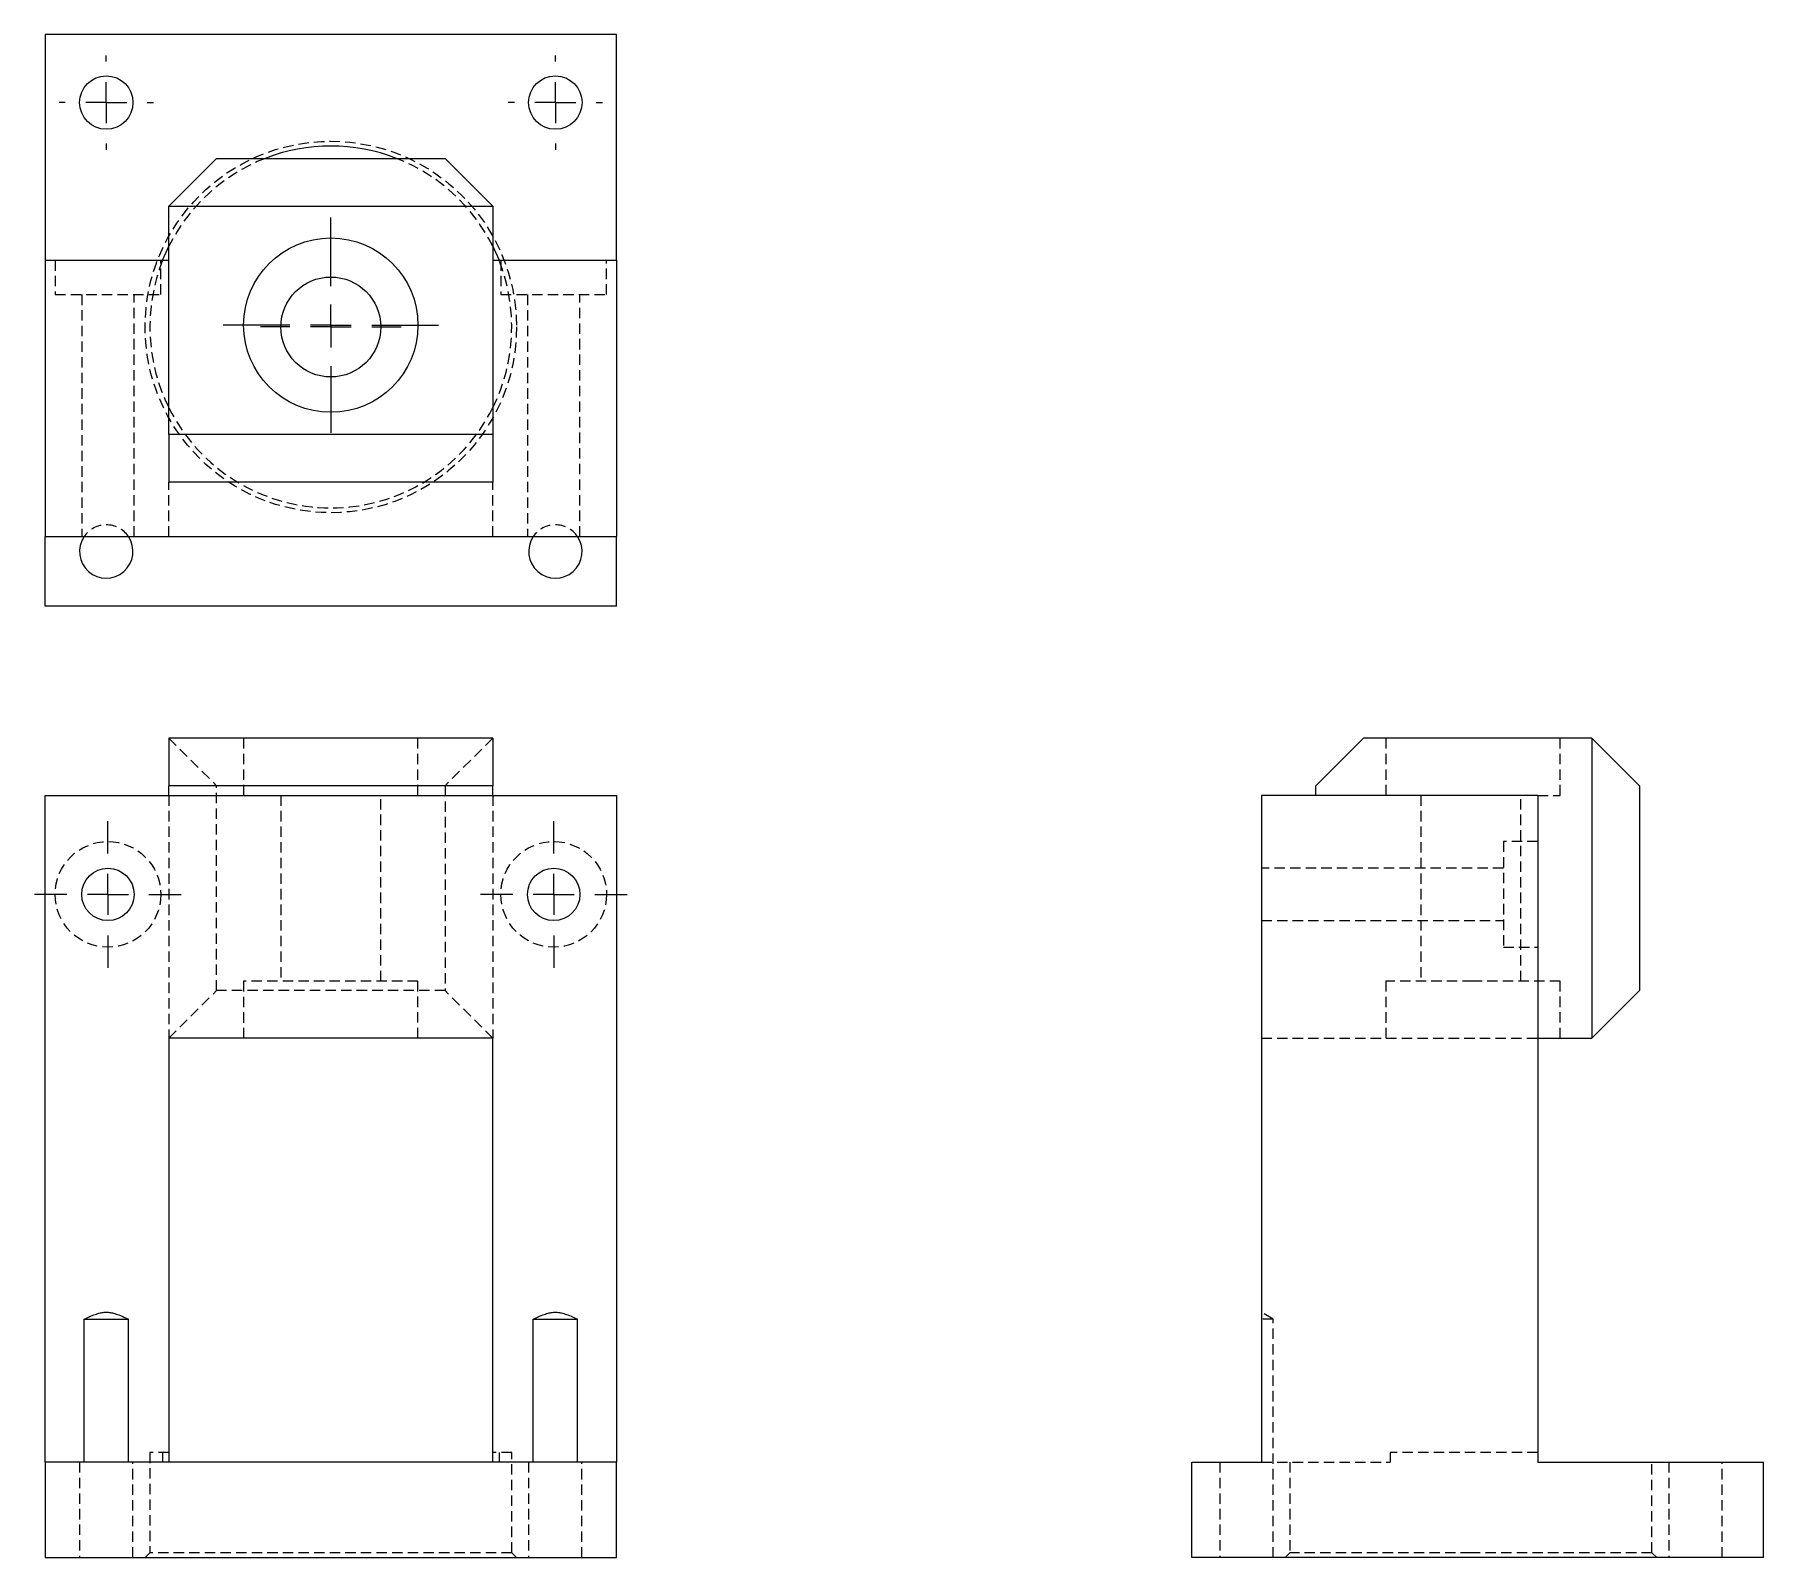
# Model space of a CAD drawing. Header units: millimetres. Extents: x 47 to 258, y 7 to 193.
import ezdxf

# ---------------------------------------------------------------- set-up
doc = ezdxf.new("R2010")
doc.units = ezdxf.units.MM
doc.linetypes.add('HIDDEN', pattern=[1.905, 1.27, -0.635])
doc.layers.add('10', color=7, linetype='Continuous')

# ---------------------------------------------------------------- blocks, each defined once
blk = doc.blocks.new('SW_CENTERMARKSYMBOL_0')
at = {"layer": '10', "color": 0}
for p, q in [((0, 5), (0, 8.95)), ((0, 0), (0, 2.5)), ((-5, 0), (-8.95, 0)), ((0, 0), (-2.5, 0)), ((0, 0), (0, -2.5)), ((0, 0), (2.5, 0)), ((5, 0), (8.95, 0)), ((0, -5), (0, -8.95))]:
    blk.add_line(p, q, dxfattribs=at)
blk = doc.blocks.new('SW_CENTERMARKSYMBOL_1')
at = {"layer": '10', "color": 0}
for p, q in [((0, 5), (0, 8.95)), ((0, 0), (0, 2.5)), ((-5, 0), (-8.95, 0)), ((0, 0), (-2.5, 0)), ((0, 0), (0, -2.5)), ((0, 0), (2.5, 0)), ((5, 0), (8.95, 0)), ((0, -5), (0, -8.95))]:
    blk.add_line(p, q, dxfattribs=at)
blk = doc.blocks.new('SW_CENTERMARKSYMBOL_2')
at = {"layer": '10', "color": 0}
for p, q in [((0, 5), (0, 8.6)), ((0, 0), (0, 2.5)), ((-5, 0), (-8.6, 0)), ((0, 0), (-2.5, 0)), ((0, 0), (0, -2.5)), ((0, 0), (2.5, 0)), ((5, 0), (8.6, 0)), ((0, -5), (0, -8.6))]:
    blk.add_line(p, q, dxfattribs=at)
blk = doc.blocks.new('SW_CENTERMARKSYMBOL_3')
at = {"layer": '10', "color": 0}
for p, q in [((0, 5), (0, 13.14)), ((0, 0), (0, 2.5)), ((-5, 0), (-13.14, 0)), ((0, 0), (-2.5, 0)), ((0, 0), (0, -2.5)), ((0, 0), (2.5, 0)), ((5, 0), (13.14, 0)), ((0, -5), (0, -13.14))]:
    blk.add_line(p, q, dxfattribs=at)
blk = doc.blocks.new('SW_CENTERMARKSYMBOL_4')
at = {"layer": '10', "color": 0}
for p, q in [((0, 5), (0, 5.76)), ((0, 0), (0, 2.5)), ((-5, 0), (-5.76, 0)), ((0, 0), (-2.5, 0)), ((0, 0), (0, -2.5)), ((0, 0), (2.5, 0)), ((5, 0), (5.76, 0)), ((0, -5), (0, -5.76))]:
    blk.add_line(p, q, dxfattribs=at)
blk = doc.blocks.new('SW_CENTERMARKSYMBOL_5')
at = {"layer": '10', "color": 0}
for p, q in [((0, 5), (0, 5.76)), ((0, 0), (0, 2.5)), ((-5, 0), (-5.76, 0)), ((0, 0), (-2.5, 0)), ((0, 0), (0, -2.5)), ((0, 0), (2.5, 0)), ((5, 0), (5.76, 0)), ((0, -5), (0, -5.76))]:
    blk.add_line(p, q, dxfattribs=at)

msp = doc.modelspace()

# ---------------------------------------------------------------- linework, layer by layer
at = {"color": 7, "linetype": 'Continuous', "lineweight": 25}
for p, q in [((117.88, 192.88), (48.12, 192.88)), ((48.12, 192.88), (48.12, 165.33)), ((117.88, 165.33), (117.88, 192.88)), ((63.23, 171.95), (69.05, 177.77)), ((69.05, 177.77), (96.95, 177.77)), ((102.77, 171.95), (96.95, 177.77)), ((63.23, 171.95), (102.77, 171.95)), ((63.23, 144.05), (63.23, 171.95)), ((102.77, 171.95), (102.77, 144.05)), ((48.12, 165.33), (63.23, 165.33)), ((48.12, 165.33), (48.12, 131.6)), ((102.77, 165.33), (117.88, 165.33)), ((117.88, 165.33), (117.88, 131.6)), ((102.77, 144.05), (63.23, 144.05)), ((63.23, 144.05), (63.23, 138.23)), ((102.77, 144.05), (102.77, 138.23)), ((102.77, 138.23), (63.23, 138.23)), ((48.12, 131.6), (117.88, 131.6)), ((48.12, 123.12), (48.12, 131.6)), ((117.88, 123.12), (117.88, 131.6)), ((117.88, 123.12), (48.12, 123.12)), ((63.23, 107), (63.23, 101.19)), ((102.77, 107), (63.23, 107)), ((102.77, 107), (102.77, 101.19)), ((209.05, 107), (203.23, 101.19)), ((236.95, 107), (209.05, 107)), ((236.95, 107), (236.95, 70.37)), ((236.95, 107), (242.77, 101.19)), ((48.12, 100.02), (117.88, 100.02)), ((48.12, 18.63), (48.12, 100.02)), ((102.77, 101.19), (63.23, 101.19)), ((63.23, 100.02), (63.23, 101.19)), ((102.77, 100.02), (102.77, 101.19)), ((117.88, 100.02), (117.88, 18.63)), ((196.6, 100.02), (196.6, 18.63)), ((230.33, 100.02), (196.6, 100.02)), ((203.23, 100.02), (203.23, 101.19)), ((230.33, 100.02), (230.33, 18.63)), ((242.77, 101.19), (242.77, 76.19)), ((236.95, 70.37), (242.77, 76.19)), ((102.77, 70.37), (63.23, 70.37)), ((63.23, 70.37), (63.23, 18.63)), ((102.77, 18.63), (102.77, 70.37)), ((230.33, 70.37), (236.95, 70.37)), ((52.9, 36.07), (58.29, 36.07)), ((52.9, 18.63), (52.9, 36.07)), ((58.29, 18.63), (58.29, 36.07)), ((107.71, 36.07), (113.1, 36.07)), ((107.71, 18.63), (107.71, 36.07)), ((113.1, 18.63), (113.1, 36.07)), ((117.88, 18.63), (48.12, 18.63)), ((48.12, 18.63), (48.12, 7)), ((117.88, 7), (117.88, 18.63)), ((188.12, 7), (188.12, 18.63)), ((188.12, 18.63), (196.6, 18.63)), ((230.33, 18.63), (257.88, 18.63)), ((257.88, 7), (257.88, 18.63)), ((48.12, 7), (117.88, 7)), ((257.88, 7), (188.12, 7))]:
    msp.add_line(p, q, dxfattribs=at)
at = {"color": 7, "linetype": 'HIDDEN', "lineweight": 18}
for p, q in [((49.34, 165.33), (49.34, 161.14)), ((62.24, 161.14), (62.24, 165.33)), ((103.76, 165.33), (103.76, 161.14)), ((116.66, 161.14), (116.66, 165.33)), ((49.34, 161.14), (62.24, 161.14)), ((52.59, 161.14), (52.59, 131.6)), ((58.99, 131.6), (58.99, 161.14)), ((103.76, 161.14), (116.66, 161.14)), ((107.01, 161.14), (107.01, 131.6)), ((113.41, 131.6), (113.41, 161.14)), ((63.23, 131.6), (63.23, 138.23)), ((102.77, 131.6), (102.77, 138.23)), ((63.23, 107), (69.05, 101.19)), ((72.36, 107), (72.36, 100.02)), ((93.64, 100.02), (93.64, 107)), ((102.77, 107), (96.95, 101.19)), ((211.78, 107), (211.78, 100.02)), ((233.06, 100.02), (233.06, 107)), ((63.23, 100.02), (63.23, 70.37)), ((69.05, 76.19), (69.05, 101.19)), ((76.9, 100.02), (76.9, 77.35)), ((89.1, 77.35), (89.1, 100.02)), ((96.95, 101.19), (96.95, 76.19)), ((102.77, 100.02), (102.77, 70.37)), ((216.08, 100.02), (216.08, 77.35)), ((228.29, 77.35), (228.29, 100.02)), ((230.33, 100.02), (233.06, 100.02)), ((226.14, 94.38), (226.14, 81.48)), ((230.33, 94.38), (226.14, 94.38)), ((226.14, 91.13), (196.6, 91.13)), ((196.6, 84.73), (226.14, 84.73)), ((226.14, 81.48), (230.33, 81.48)), ((63.23, 70.37), (69.05, 76.19)), ((96.95, 76.19), (69.05, 76.19)), ((93.64, 77.35), (72.36, 77.35)), ((72.36, 77.35), (72.36, 70.37)), ((93.64, 70.37), (93.64, 77.35)), ((102.77, 70.37), (96.95, 76.19)), ((222.42, 77.35), (211.78, 77.35)), ((211.78, 77.35), (211.78, 70.37)), ((233.06, 77.35), (222.42, 77.35)), ((233.06, 70.37), (233.06, 77.35)), ((196.6, 70.37), (230.33, 70.37)), ((198.03, 36.07), (196.6, 36.93)), ((198.03, 36.07), (196.6, 36.07)), ((198.03, 7), (198.03, 36.07)), ((63.23, 19.79), (60.91, 19.79)), ((60.91, 19.79), (60.91, 7.58)), ((62.46, 19.79), (62.46, 18.63)), ((105.09, 19.79), (102.77, 19.79)), ((103.54, 19.79), (103.54, 18.63)), ((105.09, 7.58), (105.09, 19.79)), ((230.33, 19.79), (212.32, 19.79)), ((212.32, 19.79), (212.32, 18.63)), ((52.34, 18.63), (52.34, 7)), ((58.85, 7), (58.85, 18.63)), ((107.15, 18.63), (107.15, 7)), ((113.66, 7), (113.66, 18.63)), ((191.52, 18.63), (191.52, 7)), ((196.6, 18.63), (212.32, 18.63)), ((200.09, 18.63), (200.09, 7.58)), ((244.28, 7.58), (244.28, 18.63)), ((246.34, 18.63), (246.34, 7)), ((252.85, 7), (252.85, 18.63)), ((60.91, 7.58), (60.33, 7)), ((105.09, 7.58), (60.91, 7.58)), ((105.67, 7), (105.09, 7.58)), ((200.09, 7.58), (199.51, 7)), ((222.19, 7.58), (200.09, 7.58)), ((244.28, 7.58), (222.19, 7.58)), ((244.86, 7), (244.28, 7.58))]:
    msp.add_line(p, q, dxfattribs=at)
at = {"color": 7, "linetype": 'Continuous', "lineweight": 25, "flags": 128}
for points in [[(62.46, 165.33), (63.1, 166.79), (63.23, 167.05)], [(102.77, 167.05), (102.9, 166.79), (103.54, 165.33)]]:
    msp.add_lwpolyline(points, dxfattribs=at)
at = {"color": 7, "linetype": 'Continuous', "lineweight": 25}
for centre, radius in [((55.59, 184.59), 3.26), ((110.41, 184.59), 3.26), ((83, 157.42), 10.64), ((83, 157.19), 6.1), ((55.79, 87.93), 3.2), ((110.21, 87.93), 3.2)]:
    msp.add_circle(centre, radius, dxfattribs=at)
at = {"color": 7, "linetype": 'HIDDEN', "lineweight": 18}
for centre, radius in [((83, 157.19), 22.67), ((55.79, 87.93), 6.45), ((110.21, 87.93), 6.45)]:
    msp.add_circle(centre, radius, dxfattribs=at)
for centre, radius, start, end in [((83, 157.19), 22.09, 111.3177, 153.4746), ((83, 157.19), 22.09, 26.5254, 68.6823), ((83, 157.19), 22.09, 158.3817, 206.5254), ((83, 157.19), 22.09, 333.4746, 21.6183), ((83, 157.19), 22.09, 206.5254, 333.4746), ((55.59, 129.78), 3.26, 34.1052, 145.8948), ((110.41, 129.78), 3.26, 34.1052, 145.8948)]:
    msp.add_arc(centre, radius, start, end, dxfattribs=at)
at = {"color": 7, "linetype": 'Continuous', "lineweight": 25}
for centre, radius, start, end in [((83, 157.19), 22.09, 68.6823, 111.3177), ((55.59, 129.78), 3.26, 145.8948, 34.1052), ((110.41, 129.78), 3.26, 145.8948, 34.1052)]:
    msp.add_arc(centre, radius, start, end, dxfattribs=at)
for points in [[(52.9, 36.07), (53.3, 36.27), (53.6, 36.41), (54.13, 36.63), (54.35, 36.7), (54.75, 36.82), (54.93, 36.86), (55.27, 36.92), (55.43, 36.93), (55.75, 36.93), (55.92, 36.92), (56.26, 36.86), (56.43, 36.82), (56.83, 36.7), (57.06, 36.63), (57.58, 36.41), (57.89, 36.27), (58.29, 36.07)], [(107.71, 36.07), (108.11, 36.27), (108.42, 36.41), (108.94, 36.63), (109.17, 36.7), (109.57, 36.82), (109.74, 36.86), (110.08, 36.92), (110.25, 36.93), (110.57, 36.93), (110.73, 36.92), (111.07, 36.86), (111.25, 36.82), (111.65, 36.7), (111.87, 36.63), (112.4, 36.41), (112.7, 36.27), (113.1, 36.07)]]:
    msp.add_open_spline(points, degree=3, knots=[0, 0, 0, 0, 0.125, 0.125, 0.25, 0.25, 0.375, 0.375, 0.5, 0.5, 0.625, 0.625, 0.75, 0.75, 0.875, 0.875, 1, 1, 1, 1], dxfattribs=at)

# ---------------------------------------------------------------- block references
at = {"layer": '10'}
for name, p in [('SW_CENTERMARKSYMBOL_5', (55.59, 184.59)), ('SW_CENTERMARKSYMBOL_4', (110.41, 184.59)), ('SW_CENTERMARKSYMBOL_3', (83, 157.42)), ('SW_CENTERMARKSYMBOL_2', (83, 157.19)), ('SW_CENTERMARKSYMBOL_1', (55.79, 87.93)), ('SW_CENTERMARKSYMBOL_0', (110.21, 87.93))]:
    msp.add_blockref(name, p, dxfattribs=at)

doc.saveas('drawing.dxf')
